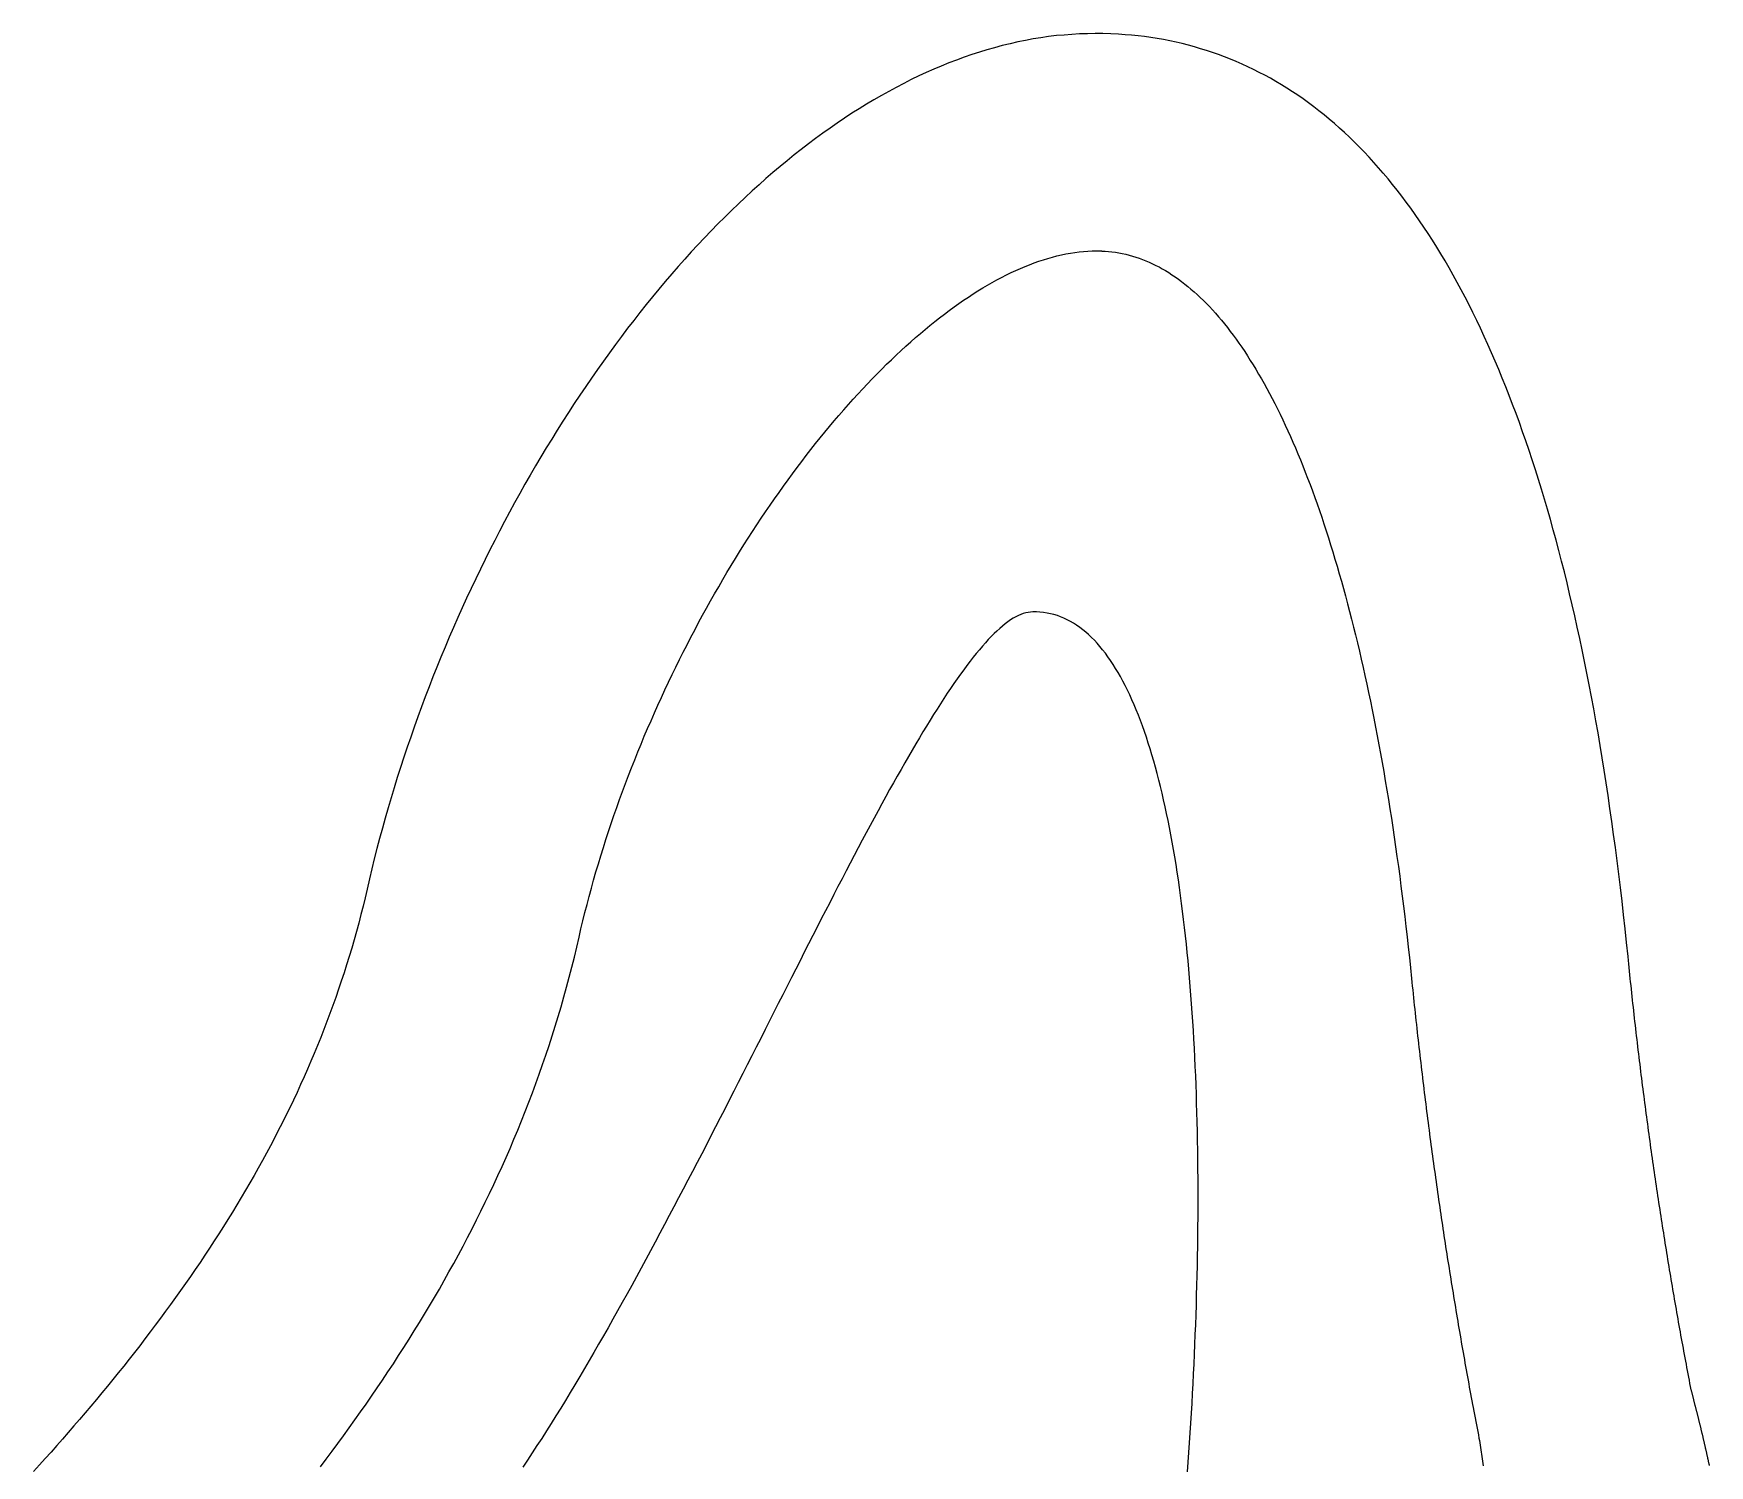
# Model space of a CAD drawing. Extents: x 5 to 105, y 2 to 136.
# Drawn here: x 26.4 to 36.54, y 127.62 to 136.29 of the extents above; entities that cross this region are included whole.
import ezdxf

# ---------------------------------------------------------------- set-up
doc = ezdxf.new("R2010")
doc.units = 0
doc.layers.get('0').update_dxf_attribs({"linetype": 'CONTINUOUS'})

msp = doc.modelspace()

# ---------------------------------------------------------------- linework, layer by layer
at = {"color": 7}
for points in [[(32.9613, 136.284, 0), (32.9142, 136.286, 0), (32.8671, 136.288, 0), (32.8201, 136.288, 0), (32.7731, 136.287, 0), (32.7261, 136.286, 0), (32.6791, 136.283, 0), (32.6322, 136.279, 0), (32.5853, 136.275, 0), (32.5384, 136.269, 0), (32.4916, 136.262, 0), (32.4449, 136.255, 0), (32.3982, 136.246, 0), (32.3515, 136.237, 0), (32.3049, 136.226, 0), (32.2584, 136.215, 0), (32.212, 136.202, 0), (32.1656, 136.189, 0), (32.1193, 136.175, 0), (32.0731, 136.16, 0), (32.027, 136.144, 0), (31.9809, 136.127, 0), (31.935, 136.11, 0), (31.8892, 136.091, 0), (31.8434, 136.072, 0), (31.7978, 136.052, 0), (31.7522, 136.031, 0), (31.7068, 136.009, 0), (31.6615, 135.986, 0), (31.6163, 135.962, 0), (31.5713, 135.938, 0), (31.5264, 135.913, 0), (31.4816, 135.887, 0), (31.4369, 135.86, 0), (31.3924, 135.833, 0), (31.348, 135.805, 0), (31.3038, 135.776, 0), (31.2598, 135.746, 0), (31.2159, 135.716, 0), (31.1721, 135.684, 0), (31.1285, 135.653, 0), (31.0851, 135.62, 0), (31.0419, 135.587, 0), (30.9988, 135.553, 0), (30.9559, 135.518, 0), (30.9132, 135.483, 0), (30.8707, 135.447, 0), (30.8284, 135.41, 0), (30.7862, 135.373, 0), (30.7443, 135.335, 0), (30.7026, 135.296, 0), (30.6611, 135.257, 0), (30.6198, 135.217, 0), (30.5787, 135.177, 0), (30.5378, 135.136, 0), (30.4972, 135.094, 0), (30.4568, 135.052, 0), (30.4166, 135.009, 0), (30.3766, 134.966, 0), (30.3369, 134.922, 0), (30.2974, 134.878, 0), (30.2582, 134.833, 0), (30.2193, 134.787, 0), (30.1805, 134.741, 0), (30.1421, 134.695, 0), (30.1039, 134.648, 0), (30.066, 134.6, 0), (30.0283, 134.552, 0), (29.991, 134.504, 0), (29.9539, 134.455, 0), (29.917, 134.405, 0), (29.8805, 134.356, 0), (29.8443, 134.305, 0), (29.8083, 134.255, 0), (29.7727, 134.203, 0), (29.7374, 134.152, 0), (29.7023, 134.1, 0), (29.6676, 134.048, 0), (29.6332, 133.995, 0), (29.5991, 133.942, 0), (29.5653, 133.888, 0), (29.5319, 133.834, 0), (29.4988, 133.78, 0), (29.466, 133.726, 0), (29.4335, 133.671, 0), (29.4015, 133.615, 0), (29.3697, 133.56, 0), (29.3383, 133.504, 0), (29.3072, 133.448, 0), (29.2766, 133.391, 0), (29.2462, 133.334, 0), (29.2163, 133.277, 0), (29.1867, 133.22, 0), (29.1575, 133.163, 0), (29.1286, 133.105, 0), (29.1001, 133.047, 0), (29.0721, 132.988, 0), (29.0444, 132.93, 0), (29.0171, 132.871, 0), (28.9902, 132.812, 0), (28.9637, 132.753, 0), (28.9376, 132.693, 0), (28.9119, 132.634, 0), (28.8867, 132.574, 0), (28.8618, 132.514, 0), (28.8374, 132.454, 0), (28.8134, 132.394, 0), (28.7898, 132.334, 0), (28.7667, 132.273, 0), (28.744, 132.213, 0), (28.7217, 132.152, 0), (28.6999, 132.091, 0), (28.6785, 132.03, 0), (28.6576, 131.969, 0), (28.6371, 131.908, 0), (28.6171, 131.847, 0), (28.5976, 131.786, 0), (28.5785, 131.724, 0), (28.5599, 131.663, 0), (28.5418, 131.602, 0), (28.5241, 131.54, 0), (28.507, 131.479, 0), (28.4903, 131.417, 0), (28.4741, 131.356, 0), (28.4585, 131.294, 0), (28.4433, 131.233, 0), (28.4286, 131.172, 0), (28.4144, 131.11, 0)], [(36.0444, 130.702, 0), (36.0358, 130.786, 0), (36.0269, 130.87, 0), (36.0177, 130.954, 0), (36.0083, 131.037, 0), (35.9986, 131.119, 0), (35.9887, 131.2, 0), (35.9785, 131.281, 0), (35.968, 131.361, 0), (35.9574, 131.441, 0), (35.9464, 131.52, 0), (35.9353, 131.598, 0), (35.9238, 131.676, 0), (35.9122, 131.753, 0), (35.9002, 131.829, 0), (35.888, 131.905, 0), (35.8756, 131.98, 0), (35.8629, 132.055, 0), (35.85, 132.129, 0), (35.8368, 132.202, 0), (35.8234, 132.274, 0), (35.8097, 132.346, 0), (35.7958, 132.417, 0), (35.7816, 132.488, 0), (35.7672, 132.558, 0), (35.7525, 132.627, 0), (35.7376, 132.696, 0), (35.7224, 132.764, 0), (35.707, 132.831, 0), (35.6913, 132.898, 0), (35.6754, 132.964, 0), (35.6592, 133.03, 0), (35.6428, 133.094, 0), (35.6261, 133.159, 0), (35.6092, 133.222, 0), (35.592, 133.285, 0), (35.5746, 133.347, 0), (35.557, 133.409, 0), (35.539, 133.47, 0), (35.5209, 133.53, 0), (35.5025, 133.589, 0), (35.4838, 133.648, 0), (35.4649, 133.707, 0), (35.4458, 133.764, 0), (35.4264, 133.822, 0), (35.4067, 133.878, 0), (35.3868, 133.934, 0), (35.3667, 133.989, 0), (35.3463, 134.043, 0), (35.3257, 134.097, 0), (35.3048, 134.15, 0), (35.2837, 134.203, 0), (35.2623, 134.255, 0), (35.2407, 134.306, 0), (35.2188, 134.356, 0), (35.1967, 134.406, 0), (35.1743, 134.455, 0), (35.1517, 134.504, 0), (35.1288, 134.552, 0), (35.1057, 134.599, 0), (35.0824, 134.646, 0), (35.0588, 134.692, 0), (35.035, 134.737, 0), (35.0109, 134.782, 0), (34.9865, 134.826, 0), (34.962, 134.87, 0), (34.9371, 134.912, 0), (34.9121, 134.954, 0), (34.8867, 134.996, 0), (34.8612, 135.037, 0), (34.8354, 135.077, 0), (34.8093, 135.116, 0), (34.783, 135.155, 0), (34.7565, 135.193, 0), (34.7297, 135.231, 0), (34.7027, 135.268, 0), (34.6754, 135.304, 0), (34.6479, 135.34, 0), (34.6201, 135.375, 0), (34.5921, 135.409, 0), (34.5638, 135.443, 0), (34.5353, 135.475, 0), (34.5066, 135.508, 0), (34.4776, 135.539, 0), (34.4483, 135.571, 0), (34.4189, 135.601, 0), (34.3891, 135.631, 0), (34.3592, 135.66, 0), (34.329, 135.688, 0), (34.2985, 135.716, 0), (34.2678, 135.743, 0), (34.2369, 135.769, 0), (34.2057, 135.795, 0), (34.1742, 135.82, 0), (34.1426, 135.845, 0), (34.1106, 135.869, 0), (34.0785, 135.892, 0), (34.0461, 135.914, 0), (34.0134, 135.936, 0), (33.9805, 135.957, 0), (33.9474, 135.978, 0), (33.914, 135.998, 0), (33.8804, 136.017, 0), (33.8466, 136.036, 0), (33.8124, 136.053, 0), (33.7781, 136.071, 0), (33.7435, 136.087, 0), (33.7087, 136.103, 0), (33.6736, 136.119, 0), (33.6383, 136.133, 0), (33.6027, 136.147, 0), (33.5669, 136.16, 0), (33.5309, 136.173, 0), (33.4946, 136.185, 0), (33.4581, 136.196, 0), (33.4213, 136.207, 0), (33.3843, 136.217, 0), (33.347, 136.227, 0), (33.3096, 136.235, 0), (33.2718, 136.243, 0), (33.2338, 136.251, 0), (33.1956, 136.257, 0), (33.1572, 136.264, 0), (33.1185, 136.269, 0), (33.0795, 136.274, 0), (33.0404, 136.278, 0), (33.0009, 136.281, 0), (32.9613, 136.284, 0)], [(29.6975, 130.819, 0), (29.7089, 130.869, 0), (29.7207, 130.918, 0), (29.7329, 130.968, 0), (29.7455, 131.017, 0), (29.7584, 131.066, 0), (29.7718, 131.115, 0), (29.7855, 131.165, 0), (29.7996, 131.214, 0), (29.8141, 131.263, 0), (29.829, 131.312, 0), (29.8442, 131.361, 0), (29.8597, 131.41, 0), (29.8756, 131.458, 0), (29.8919, 131.507, 0), (29.9085, 131.556, 0), (29.9254, 131.604, 0), (29.9427, 131.653, 0), (29.9603, 131.701, 0), (29.9782, 131.749, 0), (29.9964, 131.797, 0), (30.015, 131.845, 0), (30.0338, 131.893, 0), (30.053, 131.94, 0), (30.0724, 131.988, 0), (30.0922, 132.035, 0), (30.1122, 132.082, 0), (30.1326, 132.129, 0), (30.1532, 132.176, 0), (30.1741, 132.223, 0), (30.1952, 132.269, 0), (30.2167, 132.316, 0), (30.2384, 132.362, 0), (30.2603, 132.408, 0), (30.2825, 132.453, 0), (30.305, 132.499, 0), (30.3277, 132.544, 0), (30.3507, 132.589, 0), (30.3738, 132.634, 0), (30.3973, 132.678, 0), (30.4209, 132.723, 0), (30.4448, 132.767, 0), (30.4689, 132.811, 0), (30.4932, 132.854, 0), (30.5177, 132.897, 0), (30.5424, 132.94, 0), (30.5673, 132.983, 0), (30.5924, 133.026, 0), (30.6177, 133.068, 0), (30.6432, 133.11, 0), (30.6688, 133.151, 0), (30.6947, 133.193, 0), (30.7207, 133.233, 0), (30.7468, 133.274, 0), (30.7732, 133.314, 0), (30.7997, 133.354, 0), (30.8263, 133.394, 0), (30.8531, 133.433, 0), (30.8801, 133.472, 0), (30.9072, 133.511, 0), (30.9344, 133.549, 0), (30.9618, 133.587, 0), (30.9892, 133.624, 0), (31.0168, 133.661, 0), (31.0446, 133.698, 0), (31.0724, 133.734, 0), (31.1003, 133.77, 0), (31.1284, 133.806, 0), (31.1565, 133.841, 0), (31.1848, 133.876, 0), (31.2131, 133.91, 0), (31.2415, 133.944, 0), (31.27, 133.977, 0), (31.2986, 134.01, 0), (31.3272, 134.043, 0), (31.3559, 134.075, 0), (31.3847, 134.106, 0), (31.4135, 134.137, 0), (31.4424, 134.168, 0), (31.4714, 134.198, 0), (31.5003, 134.228, 0), (31.5294, 134.257, 0), (31.5584, 134.286, 0), (31.5875, 134.314, 0), (31.6166, 134.342, 0), (31.6457, 134.369, 0), (31.6749, 134.396, 0), (31.704, 134.422, 0), (31.7332, 134.448, 0), (31.7624, 134.473, 0), (31.7916, 134.497, 0), (31.8207, 134.521, 0), (31.8499, 134.545, 0), (31.879, 134.568, 0), (31.9081, 134.59, 0), (31.9372, 134.612, 0), (31.9663, 134.633, 0), (31.9953, 134.654, 0), (32.0243, 134.674, 0), (32.0533, 134.693, 0), (32.0822, 134.712, 0), (32.111, 134.73, 0), (32.1398, 134.748, 0), (32.1685, 134.765, 0), (32.1972, 134.781, 0), (32.2258, 134.797, 0), (32.2543, 134.812, 0), (32.2828, 134.827, 0), (32.3111, 134.841, 0), (32.3394, 134.854, 0), (32.3676, 134.866, 0), (32.3957, 134.878, 0), (32.4237, 134.889, 0), (32.4515, 134.9, 0), (32.4793, 134.91, 0), (32.507, 134.919, 0), (32.5345, 134.927, 0), (32.5619, 134.935, 0), (32.5892, 134.942, 0), (32.6163, 134.948, 0), (32.6433, 134.954, 0), (32.6702, 134.959, 0), (32.6969, 134.963, 0), (32.7234, 134.966, 0), (32.7498, 134.969, 0), (32.7761, 134.971, 0), (32.8021, 134.972, 0), (32.828, 134.972, 0)], [(32.828, 134.972, 0), (32.8285, 134.972, 0), (32.8289, 134.972, 0), (32.8293, 134.972, 0), (32.8297, 134.972, 0), (32.8301, 134.972, 0), (32.8305, 134.972, 0), (32.8309, 134.972, 0), (32.8314, 134.972, 0), (32.8318, 134.972, 0), (32.8322, 134.972, 0), (32.8326, 134.972, 0), (32.833, 134.972, 0), (32.8334, 134.972, 0), (32.8338, 134.972, 0), (32.8342, 134.972, 0), (32.8347, 134.972, 0), (32.8351, 134.972, 0), (32.8355, 134.972, 0), (32.8359, 134.972, 0), (32.8363, 134.972, 0), (32.8367, 134.972, 0), (32.8371, 134.972, 0), (32.8375, 134.972, 0), (32.838, 134.972, 0), (32.8384, 134.972, 0), (32.8388, 134.972, 0), (32.8392, 134.972, 0), (32.8396, 134.972, 0), (32.84, 134.972, 0), (32.8404, 134.972, 0), (32.8408, 134.972, 0), (32.8412, 134.972, 0), (32.8417, 134.972, 0), (32.8421, 134.972, 0), (32.8425, 134.972, 0), (32.8429, 134.972, 0), (32.8433, 134.972, 0), (32.8437, 134.972, 0), (32.8441, 134.972, 0), (32.8445, 134.972, 0), (32.8449, 134.972, 0), (32.8454, 134.972, 0), (32.8458, 134.972, 0), (32.8462, 134.972, 0), (32.8466, 134.972, 0), (32.847, 134.972, 0), (32.8474, 134.972, 0), (32.8478, 134.972, 0), (32.8482, 134.972, 0), (32.8486, 134.972, 0), (32.849, 134.972, 0), (32.8495, 134.972, 0), (32.8499, 134.972, 0), (32.8503, 134.972, 0), (32.8507, 134.972, 0), (32.8511, 134.972, 0), (32.8515, 134.972, 0), (32.8519, 134.972, 0), (32.8523, 134.972, 0), (32.8527, 134.972, 0), (32.8531, 134.972, 0), (32.8535, 134.972, 0), (32.854, 134.972, 0), (32.8544, 134.972, 0), (32.8548, 134.972, 0), (32.8552, 134.972, 0), (32.8556, 134.972, 0), (32.856, 134.972, 0), (32.8564, 134.972, 0), (32.8568, 134.972, 0), (32.8572, 134.972, 0), (32.8576, 134.972, 0), (32.858, 134.972, 0), (32.8585, 134.972, 0), (32.8589, 134.972, 0), (32.8593, 134.972, 0), (32.8597, 134.972, 0), (32.8601, 134.972, 0), (32.8605, 134.972, 0), (32.8609, 134.972, 0), (32.8613, 134.971, 0), (32.8617, 134.971, 0), (32.8621, 134.971, 0), (32.8625, 134.971, 0), (32.8629, 134.971, 0), (32.8634, 134.971, 0), (32.8638, 134.971, 0), (32.8642, 134.971, 0), (32.8646, 134.971, 0), (32.865, 134.971, 0), (32.8654, 134.971, 0), (32.8658, 134.971, 0), (32.8662, 134.971, 0), (32.8666, 134.971, 0), (32.867, 134.971, 0), (32.8674, 134.971, 0), (32.8678, 134.971, 0), (32.8683, 134.971, 0), (32.8687, 134.971, 0), (32.8691, 134.971, 0), (32.8695, 134.971, 0), (32.8699, 134.971, 0), (32.8703, 134.971, 0), (32.8707, 134.971, 0), (32.8711, 134.971, 0), (32.8715, 134.971, 0), (32.8719, 134.971, 0), (32.8723, 134.971, 0), (32.8727, 134.971, 0), (32.8731, 134.971, 0), (32.8735, 134.971, 0), (32.874, 134.971, 0), (32.8744, 134.971, 0), (32.8748, 134.971, 0), (32.8752, 134.971, 0), (32.8756, 134.971, 0), (32.876, 134.971, 0), (32.8764, 134.971, 0), (32.8768, 134.971, 0), (32.8772, 134.97, 0), (32.8776, 134.97, 0), (32.878, 134.97, 0), (32.8784, 134.97, 0), (32.8788, 134.97, 0), (32.8792, 134.97, 0), (32.8796, 134.97, 0), (32.88, 134.97, 0)], [(32.88, 134.97, 0), (32.901, 134.969, 0), (32.9219, 134.967, 0), (32.9428, 134.964, 0), (32.9635, 134.96, 0), (32.9842, 134.956, 0), (33.0048, 134.952, 0), (33.0254, 134.947, 0), (33.0458, 134.941, 0), (33.0662, 134.935, 0), (33.0865, 134.928, 0), (33.1067, 134.921, 0), (33.1268, 134.913, 0), (33.1469, 134.904, 0), (33.1669, 134.895, 0), (33.1868, 134.885, 0), (33.2066, 134.875, 0), (33.2263, 134.864, 0), (33.2459, 134.853, 0), (33.2655, 134.841, 0), (33.2849, 134.828, 0), (33.3043, 134.815, 0), (33.3236, 134.801, 0), (33.3428, 134.787, 0), (33.362, 134.772, 0), (33.381, 134.757, 0), (33.3999, 134.741, 0), (33.4188, 134.725, 0), (33.4375, 134.708, 0), (33.4562, 134.69, 0), (33.4748, 134.672, 0), (33.4933, 134.654, 0), (33.5116, 134.635, 0), (33.5299, 134.615, 0), (33.5481, 134.595, 0), (33.5662, 134.574, 0), (33.5843, 134.553, 0), (33.6022, 134.531, 0), (33.62, 134.508, 0), (33.6377, 134.485, 0), (33.6553, 134.462, 0), (33.6728, 134.438, 0), (33.6902, 134.414, 0), (33.7076, 134.389, 0), (33.7248, 134.363, 0), (33.7419, 134.337, 0), (33.7589, 134.31, 0), (33.7758, 134.283, 0), (33.7926, 134.256, 0), (33.8093, 134.227, 0), (33.8259, 134.199, 0), (33.8424, 134.17, 0), (33.8588, 134.14, 0), (33.875, 134.11, 0), (33.8912, 134.079, 0), (33.9073, 134.048, 0), (33.9232, 134.016, 0), (33.939, 133.984, 0), (33.9548, 133.951, 0), (33.9704, 133.918, 0), (33.9859, 133.884, 0), (34.0013, 133.85, 0), (34.0165, 133.815, 0), (34.0317, 133.78, 0), (34.0467, 133.744, 0), (34.0617, 133.708, 0), (34.0765, 133.671, 0), (34.0912, 133.634, 0), (34.1058, 133.597, 0), (34.1202, 133.559, 0), (34.1346, 133.52, 0), (34.1488, 133.481, 0), (34.1629, 133.441, 0), (34.1769, 133.401, 0), (34.1907, 133.361, 0), (34.2045, 133.32, 0), (34.2181, 133.278, 0), (34.2316, 133.236, 0), (34.245, 133.194, 0), (34.2582, 133.151, 0), (34.2713, 133.107, 0), (34.2843, 133.064, 0), (34.2972, 133.019, 0), (34.3099, 132.974, 0), (34.3226, 132.929, 0), (34.335, 132.884, 0), (34.3474, 132.837, 0), (34.3596, 132.791, 0), (34.3717, 132.744, 0), (34.3837, 132.696, 0), (34.3955, 132.648, 0), (34.4072, 132.6, 0), (34.4188, 132.551, 0), (34.4302, 132.502, 0), (34.4415, 132.452, 0), (34.4527, 132.402, 0), (34.4637, 132.351, 0), (34.4746, 132.3, 0), (34.4853, 132.248, 0), (34.4959, 132.196, 0), (34.5064, 132.144, 0), (34.5168, 132.091, 0), (34.527, 132.038, 0), (34.537, 131.984, 0), (34.5469, 131.93, 0), (34.5567, 131.876, 0), (34.5663, 131.821, 0), (34.5758, 131.765, 0), (34.5852, 131.709, 0), (34.5944, 131.653, 0), (34.6034, 131.596, 0), (34.6123, 131.539, 0), (34.6211, 131.482, 0), (34.6297, 131.424, 0), (34.6382, 131.365, 0), (34.6465, 131.307, 0), (34.6547, 131.247, 0), (34.6627, 131.188, 0), (34.6705, 131.128, 0), (34.6783, 131.067, 0), (34.6858, 131.007, 0), (34.6932, 130.945, 0), (34.7005, 130.884, 0), (34.7076, 130.822, 0), (34.7146, 130.759, 0), (34.7214, 130.697, 0), (34.728, 130.633, 0), (34.7345, 130.57, 0)], [(32.4423, 132.788, 0), (32.4285, 132.787, 0), (32.4143, 132.785, 0), (32.3999, 132.782, 0), (32.3853, 132.778, 0), (32.3704, 132.772, 0), (32.3553, 132.766, 0), (32.3399, 132.758, 0), (32.3243, 132.749, 0), (32.3085, 132.739, 0), (32.2924, 132.728, 0), (32.2761, 132.715, 0), (32.2596, 132.702, 0), (32.2429, 132.688, 0), (32.2259, 132.672, 0), (32.2087, 132.656, 0), (32.1913, 132.638, 0), (32.1736, 132.62, 0), (32.1558, 132.6, 0), (32.1377, 132.58, 0), (32.1194, 132.559, 0), (32.1009, 132.536, 0), (32.0822, 132.513, 0), (32.0633, 132.489, 0), (32.0442, 132.464, 0), (32.0249, 132.438, 0), (32.0054, 132.411, 0), (31.9857, 132.383, 0), (31.9658, 132.355, 0), (31.9457, 132.325, 0), (31.9254, 132.295, 0), (31.905, 132.264, 0), (31.8843, 132.232, 0), (31.8635, 132.2, 0), (31.8424, 132.166, 0), (31.8212, 132.132, 0), (31.7998, 132.097, 0), (31.7783, 132.062, 0), (31.7566, 132.026, 0), (31.7346, 131.989, 0), (31.7126, 131.951, 0), (31.6903, 131.913, 0), (31.6679, 131.874, 0), (31.6454, 131.834, 0), (31.6226, 131.794, 0), (31.5997, 131.753, 0), (31.5767, 131.712, 0), (31.5535, 131.67, 0), (31.5301, 131.627, 0), (31.5066, 131.584, 0), (31.483, 131.54, 0), (31.4592, 131.496, 0), (31.4352, 131.451, 0), (31.4112, 131.406, 0), (31.3869, 131.36, 0), (31.3626, 131.314, 0), (31.3381, 131.268, 0), (31.3135, 131.221, 0), (31.2887, 131.173, 0), (31.2638, 131.125, 0), (31.2388, 131.077, 0), (31.2137, 131.028, 0), (31.1884, 130.979, 0), (31.163, 130.93, 0), (31.1375, 130.88, 0), (31.1119, 130.83, 0), (31.0862, 130.779, 0), (31.0603, 130.728, 0), (31.0344, 130.677, 0), (31.0083, 130.626, 0), (30.9821, 130.575, 0), (30.9559, 130.523, 0), (30.9295, 130.471, 0), (30.903, 130.418, 0), (30.8764, 130.366, 0), (30.8498, 130.313, 0), (30.823, 130.26, 0), (30.7962, 130.207, 0), (30.7692, 130.154, 0), (30.7422, 130.101, 0), (30.7151, 130.047, 0), (30.6879, 129.994, 0), (30.6607, 129.94, 0), (30.6333, 129.887, 0), (30.6059, 129.833, 0), (30.5784, 129.779, 0), (30.5508, 129.725, 0), (30.5232, 129.671, 0), (30.4955, 129.617, 0), (30.4677, 129.563, 0), (30.4399, 129.509, 0), (30.412, 129.456, 0), (30.384, 129.402, 0), (30.356, 129.348, 0), (30.328, 129.294, 0), (30.2998, 129.241, 0), (30.2717, 129.187, 0), (30.2435, 129.134, 0), (30.2152, 129.081, 0), (30.1869, 129.027, 0), (30.1586, 128.974, 0), (30.1302, 128.922, 0), (30.1017, 128.869, 0), (30.0733, 128.817, 0), (30.0448, 128.764, 0), (30.0163, 128.712, 0), (29.9877, 128.661, 0), (29.9591, 128.609, 0), (29.9305, 128.558, 0), (29.9019, 128.507, 0), (29.8733, 128.456, 0), (29.8446, 128.406, 0), (29.8159, 128.356, 0), (29.7872, 128.306, 0), (29.7585, 128.257, 0), (29.7298, 128.208, 0), (29.7011, 128.16, 0), (29.6723, 128.111, 0), (29.6436, 128.064, 0), (29.6149, 128.016, 0), (29.5861, 127.969, 0), (29.5574, 127.923, 0), (29.5287, 127.877, 0), (29.5, 127.831, 0), (29.4712, 127.786, 0), (29.4425, 127.742, 0), (29.4139, 127.698, 0), (29.3852, 127.654, 0)], [(33.379, 127.583, 0), (33.3833, 127.642, 0), (33.3875, 127.701, 0), (33.3915, 127.76, 0), (33.3954, 127.82, 0), (33.3992, 127.879, 0), (33.4028, 127.938, 0), (33.4062, 127.998, 0), (33.4095, 128.057, 0), (33.4127, 128.117, 0), (33.4157, 128.177, 0), (33.4186, 128.236, 0), (33.4213, 128.296, 0), (33.4238, 128.355, 0), (33.4262, 128.415, 0), (33.4285, 128.474, 0), (33.4305, 128.534, 0), (33.4325, 128.593, 0), (33.4342, 128.652, 0), (33.4358, 128.712, 0), (33.4373, 128.771, 0), (33.4386, 128.83, 0), (33.4397, 128.889, 0), (33.4406, 128.948, 0), (33.4414, 129.007, 0), (33.442, 129.066, 0), (33.4425, 129.124, 0), (33.4428, 129.183, 0), (33.4429, 129.241, 0), (33.4428, 129.299, 0), (33.4426, 129.357, 0), (33.4422, 129.415, 0), (33.4416, 129.473, 0), (33.4408, 129.53, 0), (33.4399, 129.587, 0), (33.4388, 129.644, 0), (33.4375, 129.701, 0), (33.436, 129.758, 0), (33.4343, 129.814, 0), (33.4325, 129.87, 0), (33.4305, 129.926, 0), (33.4283, 129.981, 0), (33.4259, 130.037, 0), (33.4233, 130.092, 0), (33.4205, 130.147, 0), (33.4175, 130.201, 0), (33.4144, 130.255, 0), (33.411, 130.309, 0), (33.4075, 130.362, 0), (33.4037, 130.416, 0), (33.3998, 130.468, 0), (33.3957, 130.521, 0), (33.3914, 130.573, 0), (33.3868, 130.625, 0), (33.3821, 130.676, 0), (33.3772, 130.727, 0), (33.372, 130.777, 0), (33.3667, 130.828, 0), (33.3612, 130.877, 0), (33.3554, 130.927, 0), (33.3495, 130.976, 0), (33.3433, 131.024, 0), (33.337, 131.072, 0), (33.3304, 131.119, 0), (33.3236, 131.166, 0), (33.3166, 131.213, 0), (33.3094, 131.259, 0), (33.3019, 131.305, 0), (33.2943, 131.35, 0), (33.2864, 131.394, 0), (33.2783, 131.438, 0), (33.27, 131.482, 0), (33.2615, 131.525, 0), (33.2528, 131.567, 0), (33.2438, 131.609, 0), (33.2346, 131.65, 0), (33.2252, 131.691, 0), (33.2155, 131.731, 0), (33.2057, 131.77, 0), (33.1956, 131.809, 0), (33.1852, 131.848, 0), (33.1747, 131.885, 0), (33.1639, 131.922, 0), (33.1529, 131.959, 0), (33.1416, 131.994, 0), (33.1301, 132.03, 0), (33.1184, 132.064, 0), (33.1064, 132.098, 0), (33.0942, 132.131, 0), (33.0818, 132.163, 0), (33.0691, 132.195, 0), (33.0562, 132.226, 0), (33.043, 132.256, 0), (33.0296, 132.285, 0), (33.0159, 132.314, 0), (33.002, 132.342, 0), (32.9878, 132.369, 0), (32.9734, 132.396, 0), (32.9588, 132.421, 0), (32.9439, 132.446, 0), (32.9287, 132.47, 0), (32.9133, 132.494, 0), (32.8976, 132.516, 0), (32.8817, 132.538, 0), (32.8655, 132.559, 0), (32.8491, 132.578, 0), (32.8324, 132.598, 0), (32.8154, 132.616, 0), (32.7982, 132.633, 0), (32.7807, 132.65, 0), (32.763, 132.665, 0), (32.745, 132.68, 0), (32.7267, 132.694, 0), (32.7082, 132.707, 0), (32.6894, 132.719, 0), (32.6703, 132.73, 0), (32.6509, 132.74, 0), (32.6313, 132.749, 0), (32.6114, 132.758, 0), (32.5913, 132.765, 0), (32.5708, 132.771, 0), (32.5501, 132.777, 0), (32.5291, 132.781, 0), (32.5078, 132.784, 0), (32.4863, 132.787, 0), (32.4645, 132.788, 0), (32.4423, 132.788, 0)], [(28.4144, 131.11, 0), (28.4024, 131.058, 0), (28.39, 131.007, 0), (28.3771, 130.956, 0), (28.3638, 130.905, 0), (28.3501, 130.854, 0), (28.3359, 130.803, 0), (28.3214, 130.753, 0), (28.3063, 130.702, 0), (28.2909, 130.652, 0), (28.2751, 130.603, 0), (28.2588, 130.553, 0), (28.2422, 130.504, 0), (28.2252, 130.454, 0), (28.2077, 130.405, 0), (28.1899, 130.357, 0), (28.1716, 130.308, 0), (28.153, 130.26, 0), (28.134, 130.212, 0), (28.1146, 130.164, 0), (28.0949, 130.116, 0), (28.0747, 130.068, 0), (28.0542, 130.021, 0), (28.0334, 129.974, 0), (28.0122, 129.927, 0), (27.9906, 129.88, 0), (27.9686, 129.833, 0), (27.9464, 129.787, 0), (27.9237, 129.741, 0), (27.9008, 129.694, 0), (27.8774, 129.649, 0), (27.8538, 129.603, 0), (27.8298, 129.557, 0), (27.8055, 129.512, 0), (27.7809, 129.467, 0), (27.7559, 129.422, 0), (27.7307, 129.377, 0), (27.7051, 129.332, 0), (27.6792, 129.288, 0), (27.653, 129.243, 0), (27.6265, 129.199, 0), (27.5997, 129.155, 0), (27.5726, 129.111, 0), (27.5452, 129.068, 0), (27.5175, 129.024, 0), (27.4896, 128.981, 0), (27.4613, 128.937, 0), (27.4328, 128.894, 0), (27.404, 128.851, 0), (27.375, 128.808, 0), (27.3456, 128.766, 0), (27.3161, 128.723, 0), (27.2862, 128.681, 0), (27.2561, 128.639, 0), (27.2258, 128.597, 0), (27.1952, 128.555, 0), (27.1643, 128.513, 0), (27.1333, 128.471, 0), (27.1019, 128.43, 0), (27.0704, 128.388, 0), (27.0386, 128.347, 0), (27.0066, 128.306, 0), (26.9744, 128.265, 0), (26.942, 128.224, 0), (26.9093, 128.183, 0), (26.8764, 128.143, 0), (26.8434, 128.102, 0), (26.8101, 128.062, 0), (26.7766, 128.021, 0), (26.7429, 127.981, 0), (26.7091, 127.941, 0), (26.675, 127.901, 0), (26.6408, 127.861, 0), (26.6064, 127.822, 0), (26.5718, 127.782, 0), (26.537, 127.742, 0), (26.5021, 127.703, 0), (26.467, 127.664, 0), (26.4317, 127.625, 0), (26.3963, 127.585, 0)], [(28.132, 127.614, 0), (28.1674, 127.661, 0), (28.2026, 127.708, 0), (28.2376, 127.755, 0), (28.2724, 127.802, 0), (28.3069, 127.85, 0), (28.3411, 127.898, 0), (28.3751, 127.946, 0), (28.4089, 127.994, 0), (28.4423, 128.042, 0), (28.4756, 128.091, 0), (28.5085, 128.139, 0), (28.5412, 128.188, 0), (28.5736, 128.238, 0), (28.6057, 128.287, 0), (28.6375, 128.337, 0), (28.6691, 128.386, 0), (28.7003, 128.436, 0), (28.7312, 128.487, 0), (28.7619, 128.537, 0), (28.7922, 128.588, 0), (28.8222, 128.639, 0), (28.8519, 128.69, 0), (28.8812, 128.742, 0), (28.9103, 128.793, 0), (28.939, 128.845, 0), (28.9673, 128.897, 0), (28.9953, 128.949, 0), (29.023, 129.002, 0), (29.0503, 129.055, 0), (29.0773, 129.108, 0), (29.1039, 129.161, 0), (29.1301, 129.215, 0), (29.156, 129.269, 0), (29.1815, 129.323, 0), (29.2066, 129.377, 0), (29.2313, 129.431, 0), (29.2556, 129.486, 0), (29.2796, 129.541, 0), (29.3031, 129.596, 0), (29.3263, 129.652, 0), (29.349, 129.708, 0), (29.3713, 129.764, 0), (29.3932, 129.82, 0), (29.4147, 129.877, 0), (29.4358, 129.934, 0), (29.4564, 129.991, 0), (29.4766, 130.048, 0), (29.4963, 130.106, 0), (29.5157, 130.164, 0), (29.5345, 130.222, 0), (29.5529, 130.28, 0), (29.5709, 130.339, 0), (29.5884, 130.398, 0), (29.6054, 130.458, 0), (29.6219, 130.517, 0), (29.638, 130.577, 0), (29.6536, 130.637, 0), (29.6687, 130.698, 0), (29.6833, 130.758, 0), (29.6975, 130.819, 0)], [(36.4267, 128.08, 0), (36.423, 128.099, 0), (36.4193, 128.119, 0), (36.4156, 128.138, 0), (36.4119, 128.157, 0), (36.4082, 128.177, 0), (36.4046, 128.196, 0), (36.4009, 128.215, 0), (36.3973, 128.235, 0), (36.3936, 128.254, 0), (36.39, 128.274, 0), (36.3864, 128.293, 0), (36.3828, 128.313, 0), (36.3792, 128.332, 0), (36.3756, 128.352, 0), (36.372, 128.371, 0), (36.3685, 128.391, 0), (36.3649, 128.41, 0), (36.3614, 128.43, 0), (36.3578, 128.45, 0), (36.3543, 128.469, 0), (36.3508, 128.489, 0), (36.3473, 128.509, 0), (36.3438, 128.529, 0), (36.3403, 128.548, 0), (36.3369, 128.568, 0), (36.3334, 128.588, 0), (36.33, 128.608, 0), (36.3265, 128.628, 0), (36.3231, 128.648, 0), (36.3197, 128.667, 0), (36.3163, 128.687, 0), (36.3129, 128.707, 0), (36.3095, 128.727, 0), (36.3061, 128.747, 0), (36.3028, 128.767, 0), (36.2994, 128.787, 0), (36.2961, 128.807, 0), (36.2927, 128.827, 0), (36.2894, 128.847, 0), (36.2861, 128.868, 0), (36.2828, 128.888, 0), (36.2795, 128.908, 0), (36.2763, 128.928, 0), (36.273, 128.948, 0), (36.2698, 128.968, 0), (36.2665, 128.989, 0), (36.2633, 129.009, 0), (36.2601, 129.029, 0), (36.2569, 129.049, 0), (36.2537, 129.07, 0), (36.2505, 129.09, 0), (36.2473, 129.111, 0), (36.2442, 129.131, 0), (36.241, 129.151, 0), (36.2379, 129.172, 0), (36.2347, 129.192, 0), (36.2316, 129.213, 0), (36.2285, 129.233, 0), (36.2254, 129.254, 0), (36.2224, 129.274, 0), (36.2193, 129.295, 0), (36.2162, 129.315, 0), (36.2132, 129.336, 0), (36.2102, 129.357, 0), (36.2072, 129.377, 0), (36.2041, 129.398, 0), (36.2011, 129.419, 0), (36.1982, 129.439, 0), (36.1952, 129.46, 0), (36.1922, 129.481, 0), (36.1893, 129.502, 0), (36.1864, 129.523, 0), (36.1834, 129.543, 0), (36.1805, 129.564, 0), (36.1776, 129.585, 0), (36.1747, 129.606, 0), (36.1719, 129.627, 0), (36.169, 129.648, 0), (36.1661, 129.669, 0), (36.1633, 129.69, 0), (36.1605, 129.711, 0), (36.1577, 129.732, 0), (36.1549, 129.753, 0), (36.1521, 129.774, 0), (36.1493, 129.795, 0), (36.1465, 129.816, 0), (36.1438, 129.837, 0), (36.1411, 129.858, 0), (36.1383, 129.88, 0), (36.1356, 129.901, 0), (36.1329, 129.922, 0), (36.1302, 129.943, 0), (36.1276, 129.965, 0), (36.1249, 129.986, 0), (36.1223, 130.007, 0), (36.1196, 130.029, 0), (36.117, 130.05, 0), (36.1144, 130.071, 0), (36.1118, 130.093, 0), (36.1092, 130.114, 0), (36.1066, 130.136, 0), (36.1041, 130.157, 0), (36.1015, 130.179, 0), (36.099, 130.2, 0), (36.0965, 130.222, 0), (36.094, 130.243, 0), (36.0915, 130.265, 0), (36.089, 130.287, 0), (36.0865, 130.308, 0), (36.0841, 130.33, 0), (36.0816, 130.351, 0), (36.0792, 130.373, 0), (36.0768, 130.395, 0), (36.0744, 130.417, 0), (36.072, 130.438, 0), (36.0696, 130.46, 0), (36.0673, 130.482, 0), (36.0649, 130.504, 0), (36.0626, 130.526, 0), (36.0603, 130.548, 0), (36.058, 130.57, 0), (36.0557, 130.591, 0), (36.0534, 130.613, 0), (36.0512, 130.635, 0), (36.0489, 130.657, 0), (36.0467, 130.679, 0), (36.0445, 130.702, 0)], [(34.7345, 130.57, 0), (34.7369, 130.546, 0), (34.7392, 130.523, 0), (34.7416, 130.5, 0), (34.744, 130.476, 0), (34.7465, 130.453, 0), (34.7489, 130.43, 0), (34.7513, 130.406, 0), (34.7538, 130.383, 0), (34.7563, 130.36, 0), (34.7588, 130.337, 0), (34.7613, 130.314, 0), (34.7638, 130.29, 0), (34.7664, 130.267, 0), (34.7689, 130.244, 0), (34.7715, 130.221, 0), (34.7741, 130.198, 0), (34.7767, 130.175, 0), (34.7793, 130.152, 0), (34.7819, 130.129, 0), (34.7845, 130.106, 0), (34.7872, 130.083, 0), (34.7899, 130.06, 0), (34.7926, 130.037, 0), (34.7953, 130.015, 0), (34.798, 129.992, 0), (34.8007, 129.969, 0), (34.8034, 129.946, 0), (34.8062, 129.923, 0), (34.809, 129.901, 0), (34.8117, 129.878, 0), (34.8145, 129.855, 0), (34.8174, 129.833, 0), (34.8202, 129.81, 0), (34.823, 129.787, 0), (34.8259, 129.765, 0), (34.8287, 129.742, 0), (34.8316, 129.72, 0), (34.8345, 129.697, 0), (34.8374, 129.675, 0), (34.8404, 129.652, 0), (34.8433, 129.63, 0), (34.8462, 129.607, 0), (34.8492, 129.585, 0), (34.8522, 129.563, 0), (34.8552, 129.54, 0), (34.8582, 129.518, 0), (34.8612, 129.496, 0), (34.8642, 129.473, 0), (34.8673, 129.451, 0), (34.8703, 129.429, 0), (34.8734, 129.407, 0), (34.8765, 129.385, 0), (34.8796, 129.362, 0), (34.8827, 129.34, 0), (34.8858, 129.318, 0), (34.8889, 129.296, 0), (34.8921, 129.274, 0), (34.8953, 129.252, 0), (34.8984, 129.23, 0), (34.9016, 129.208, 0), (34.9048, 129.186, 0), (34.908, 129.164, 0), (34.9113, 129.142, 0), (34.9145, 129.12, 0), (34.9178, 129.098, 0), (34.921, 129.076, 0), (34.9243, 129.055, 0), (34.9276, 129.033, 0), (34.9309, 129.011, 0), (34.9342, 128.989, 0), (34.9375, 128.968, 0), (34.9409, 128.946, 0), (34.9442, 128.924, 0), (34.9476, 128.903, 0), (34.951, 128.881, 0), (34.9544, 128.859, 0), (34.9578, 128.838, 0), (34.9612, 128.816, 0), (34.9646, 128.795, 0), (34.968, 128.773, 0), (34.9715, 128.751, 0), (34.975, 128.73, 0), (34.9784, 128.709, 0), (34.9819, 128.687, 0), (34.9854, 128.666, 0), (34.9889, 128.644, 0), (34.9924, 128.623, 0), (34.996, 128.602, 0), (34.9995, 128.58, 0), (35.0031, 128.559, 0), (35.0067, 128.538, 0), (35.0102, 128.516, 0), (35.0138, 128.495, 0), (35.0174, 128.474, 0), (35.021, 128.453, 0), (35.0247, 128.432, 0), (35.0283, 128.411, 0), (35.032, 128.389, 0), (35.0356, 128.368, 0), (35.0393, 128.347, 0), (35.043, 128.326, 0), (35.0467, 128.305, 0), (35.0504, 128.284, 0), (35.0541, 128.263, 0), (35.0578, 128.242, 0), (35.0616, 128.221, 0), (35.0653, 128.2, 0), (35.0691, 128.179, 0), (35.0729, 128.159, 0), (35.0766, 128.138, 0), (35.0804, 128.117, 0), (35.0842, 128.096, 0), (35.0881, 128.075, 0), (35.0919, 128.055, 0), (35.0957, 128.034, 0), (35.0996, 128.013, 0), (35.1034, 127.992, 0), (35.1073, 127.972, 0), (35.1112, 127.951, 0), (35.1151, 127.93, 0), (35.119, 127.91, 0), (35.1229, 127.889, 0), (35.1268, 127.869, 0), (35.1308, 127.848, 0), (35.1347, 127.828, 0), (35.1387, 127.807, 0), (35.1426, 127.787, 0)], [(36.5373, 127.621, 0), (36.5365, 127.625, 0), (36.5356, 127.628, 0), (36.5348, 127.632, 0), (36.534, 127.636, 0), (36.5331, 127.64, 0), (36.5323, 127.644, 0), (36.5315, 127.648, 0), (36.5306, 127.652, 0), (36.5298, 127.656, 0), (36.5289, 127.66, 0), (36.5281, 127.663, 0), (36.5272, 127.667, 0), (36.5264, 127.671, 0), (36.5255, 127.675, 0), (36.5247, 127.679, 0), (36.5238, 127.683, 0), (36.523, 127.687, 0), (36.5221, 127.691, 0), (36.5212, 127.694, 0), (36.5204, 127.698, 0), (36.5195, 127.702, 0), (36.5186, 127.706, 0), (36.5177, 127.71, 0), (36.5169, 127.714, 0), (36.516, 127.718, 0), (36.5151, 127.722, 0), (36.5142, 127.725, 0), (36.5134, 127.729, 0), (36.5125, 127.733, 0), (36.5116, 127.737, 0), (36.5107, 127.741, 0), (36.5098, 127.745, 0), (36.5089, 127.749, 0), (36.508, 127.753, 0), (36.5071, 127.756, 0), (36.5062, 127.76, 0), (36.5053, 127.764, 0), (36.5044, 127.768, 0), (36.5035, 127.772, 0), (36.5026, 127.776, 0), (36.5017, 127.78, 0), (36.5008, 127.784, 0), (36.4999, 127.787, 0), (36.499, 127.791, 0), (36.4981, 127.795, 0), (36.4972, 127.799, 0), (36.4963, 127.803, 0), (36.4953, 127.807, 0), (36.4944, 127.811, 0), (36.4935, 127.814, 0), (36.4926, 127.818, 0), (36.4916, 127.822, 0), (36.4907, 127.826, 0), (36.4898, 127.83, 0), (36.4889, 127.834, 0), (36.4879, 127.838, 0), (36.487, 127.841, 0), (36.4861, 127.845, 0), (36.4851, 127.849, 0), (36.4842, 127.853, 0), (36.4833, 127.857, 0), (36.4823, 127.861, 0), (36.4814, 127.865, 0), (36.4804, 127.869, 0), (36.4795, 127.872, 0), (36.4785, 127.876, 0), (36.4776, 127.88, 0), (36.4766, 127.884, 0), (36.4757, 127.888, 0), (36.4747, 127.892, 0), (36.4738, 127.896, 0), (36.4728, 127.899, 0), (36.4719, 127.903, 0), (36.4709, 127.907, 0), (36.47, 127.911, 0), (36.469, 127.915, 0), (36.4681, 127.919, 0), (36.4671, 127.922, 0), (36.4661, 127.926, 0), (36.4652, 127.93, 0), (36.4642, 127.934, 0), (36.4632, 127.938, 0), (36.4623, 127.942, 0), (36.4613, 127.946, 0), (36.4603, 127.949, 0), (36.4593, 127.953, 0), (36.4584, 127.957, 0), (36.4574, 127.961, 0), (36.4564, 127.965, 0), (36.4554, 127.969, 0), (36.4545, 127.972, 0), (36.4535, 127.976, 0), (36.4525, 127.98, 0), (36.4515, 127.984, 0), (36.4506, 127.988, 0), (36.4496, 127.992, 0), (36.4486, 127.996, 0), (36.4476, 127.999, 0), (36.4466, 128.003, 0), (36.4456, 128.007, 0), (36.4446, 128.011, 0), (36.4436, 128.015, 0), (36.4427, 128.019, 0), (36.4417, 128.022, 0), (36.4407, 128.026, 0), (36.4397, 128.03, 0), (36.4387, 128.034, 0), (36.4377, 128.038, 0), (36.4367, 128.042, 0), (36.4357, 128.045, 0), (36.4347, 128.049, 0), (36.4337, 128.053, 0), (36.4327, 128.057, 0), (36.4317, 128.061, 0), (36.4307, 128.065, 0), (36.4297, 128.068, 0), (36.4287, 128.072, 0), (36.4277, 128.076, 0), (36.4267, 128.08, 0)], [(35.1426, 127.787, 0), (35.1448, 127.773, 0), (35.1469, 127.759, 0), (35.1489, 127.745, 0), (35.151, 127.731, 0), (35.1531, 127.717, 0), (35.1551, 127.703, 0), (35.1571, 127.69, 0), (35.1591, 127.676, 0), (35.1611, 127.662, 0), (35.163, 127.648, 0), (35.165, 127.634, 0), (35.1669, 127.62, 0)], [(29.3852, 127.654, 0), (29.3565, 127.611, 0)]]:
    msp.add_polyline3d(points, dxfattribs=at)

doc.saveas('drawing.dxf')
